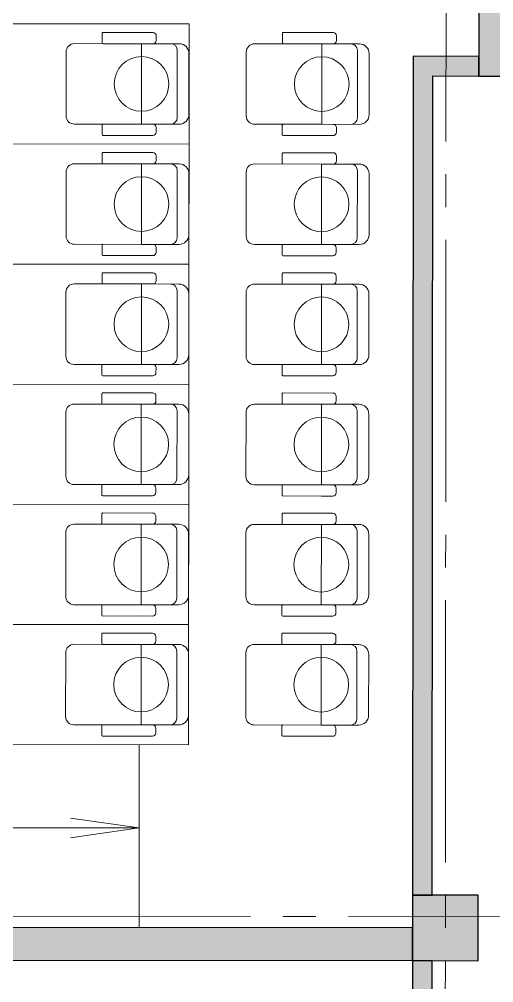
# Model space of a CAD drawing. Header units: millimetres. Extents: x 1949 to 134543, y 1145 to 48705.
# Drawn here: x 116922 to 118370, y 24293 to 27234 of the extents above; entities that cross this region are included whole.
import ezdxf

# ---------------------------------------------------------------- set-up
doc = ezdxf.new("R2010")
doc.units = ezdxf.units.MM
doc.linetypes.add('LTYPE_5', pattern=[1100, 800, -100, 100, -100])
for name, color, linetype, lineweight, true_color in [('STANDARD', 18, 'Continuous', 25, 0x000000), ('Горизонтали--LBL', 52, 'Continuous', 5, 0xb3b300), ('Общий01', 18, 'Continuous', 13, 0x000000), ('Общий03', 18, 'Continuous', 25, 0x000000), ('Стена', 18, 'Continuous', 50, 0x000000)]:
    doc.layers.add(name, color=color, linetype=linetype, lineweight=lineweight, true_color=true_color)

msp = doc.modelspace()

# ---------------------------------------------------------------- hatches: boundary and pattern name
at = {"layer": 'Общий01', "linetype": 'Continuous', "lineweight": 5}
for points in [[(118325.5, 28435.7), (118324.5, 27185.7), (118449.5, 27185.6), (118450.5, 28435.6)], [(121124.5, 27183.5), (118324.5, 27185.7), (118324.4, 27060.7), (121124.4, 27058.5)], [(118122.3, 24360.9), (118322.3, 24360.7), (118322.5, 24560.7), (118122.5, 24560.9)]]:
    msp.add_hatch(color=252, dxfattribs=at).paths.add_polyline_path(points)
at = {"layer": 'Стена', "linetype": 'Continuous', "lineweight": 5}
for points in [[(118124.4, 27060.9), (118324.4, 27060.7), (118324.5, 27120.7), (118124.5, 27120.9)], [(118182.5, 24560.8), (118184.4, 27060.8), (118124.4, 27060.9), (118122.5, 24560.9)], [(115322.3, 24363.1), (118122.3, 24360.9), (118122.4, 24460.9), (115322.4, 24463.1)], [(118122.3, 24360.9), (118121.1, 22860.9), (118181.1, 22860.8), (118182.3, 24360.8)]]:
    msp.add_hatch(color=252, dxfattribs=at).paths.add_polyline_path(points)

# ---------------------------------------------------------------- linework, layer by layer
at = {"layer": 'STANDARD', "color": 252, "linetype": 'Continuous', "lineweight": 5}
for centre in [(117294.8, 27036.5), (117844.8, 27036.1), (117294.6, 26669.9), (117844.6, 26669.4), (117294.3, 26303.2), (117844.3, 26302.8), (117294, 25936.5), (117844, 25936.1), (117293.7, 25569.9), (117843.7, 25569.4), (117293.4, 25203.2), (117843.4, 25202.8)]:
    msp.add_circle(centre, 83.5, dxfattribs=at)
at = {"layer": 'Горизонтали--LBL', "color": 252, "linetype": 'Continuous', "lineweight": 5}
for p, q in [((117174.8, 27191.3), (117174.8, 27161.9)), ((117329.8, 27193.7), (117177.3, 27193.8)), ((117339.7, 27169.3), (117339.8, 27183.7)), ((117724.8, 27190.9), (117724.8, 27161.5)), ((117879.8, 27193.2), (117727.3, 27193.4)), ((117889.7, 27168.9), (117889.8, 27183.2)), ((117294.9, 27159.3), (117089.7, 27159.5)), ((117177.3, 27159.4), (117329.7, 27159.3)), ((117294.8, 26913.7), (117294.9, 27159.3)), ((117294.9, 27159.3), (117329.7, 27159.3)), ((117409.7, 27159.2), (117294.9, 27159.3)), ((117844.9, 27158.9), (117639.7, 27159.1)), ((117727.3, 27159), (117879.7, 27158.9)), ((117844.9, 27158.9), (117844.8, 26913.3)), ((117844.9, 27158.9), (117879.7, 27158.9)), ((117959.7, 27158.8), (117844.9, 27158.9)), ((117064.7, 27134.5), (117064.6, 26938.9)), ((117403.8, 26933.6), (117404, 27139.2)), ((117439.6, 26943.6), (117439.7, 27129.2)), ((117614.7, 27134.1), (117614.6, 26938.5)), ((117953.8, 26933.2), (117954, 27138.8)), ((117989.6, 26943.2), (117989.7, 27128.8)), ((117089.5, 26913.9), (117294.8, 26913.7)), ((117174.6, 26911.3), (117174.6, 26881.9)), ((117329.5, 26913.7), (117177.1, 26913.8)), ((117294.8, 26913.7), (117409.5, 26913.6)), ((117639.5, 26913.4), (117844.8, 26913.3)), ((117724.6, 26910.9), (117724.6, 26881.5)), ((117879.5, 26913.2), (117727.1, 26913.4)), ((117844.8, 26913.3), (117959.5, 26913.2)), ((117177.1, 26879.4), (117329.5, 26879.3)), ((117177.1, 26879.4), (117329.5, 26879.3)), ((117294.7, 26879.3), (117329.5, 26879.3)), ((117339.5, 26889.3), (117339.5, 26903.7)), ((117727.1, 26879), (117879.5, 26878.9)), ((117727.1, 26879), (117879.5, 26878.9)), ((117844.7, 26878.9), (117879.5, 26878.9)), ((117889.5, 26888.9), (117889.5, 26903.2)), ((117174.6, 26824.6), (117174.5, 26795.3)), ((117329.5, 26827), (117177.1, 26827.1)), ((117724.6, 26824.2), (117724.5, 26794.8)), ((117879.5, 26826.6), (117727.1, 26826.7)), ((117294.7, 26792.7), (117089.4, 26792.8)), ((117177, 26792.8), (117329.4, 26792.6)), ((117294.7, 26792.7), (117294.5, 26547)), ((117294.7, 26792.7), (117329.4, 26792.6)), ((117409.4, 26792.6), (117294.7, 26792.7)), ((117339.5, 26802.6), (117339.5, 26817)), ((117844.7, 26792.2), (117639.4, 26792.4)), ((117727, 26792.3), (117879.4, 26792.2)), ((117844.5, 26546.6), (117844.7, 26792.2)), ((117844.7, 26792.2), (117879.4, 26792.2)), ((117959.4, 26792.1), (117844.7, 26792.2)), ((117889.5, 26802.2), (117889.5, 26816.6)), ((117064.4, 26767.9), (117064.3, 26572.2)), ((117403.5, 26567), (117403.7, 26772.6)), ((117439.3, 26576.9), (117439.4, 26762.6)), ((117614.4, 26767.4), (117614.3, 26571.8)), ((117953.5, 26566.5), (117953.7, 26772.1)), ((117989.3, 26576.5), (117989.4, 26762.1)), ((117089.3, 26547.2), (117294.5, 26547)), ((117174.3, 26544.6), (117174.3, 26515.3)), ((117329.3, 26547), (117176.8, 26547.1)), ((117294.5, 26547), (117409.3, 26547)), ((117339.2, 26522.6), (117339.2, 26537)), ((117639.3, 26546.8), (117844.5, 26546.6)), ((117724.3, 26544.2), (117724.3, 26514.8)), ((117879.3, 26546.6), (117726.8, 26546.7)), ((117844.5, 26546.6), (117959.3, 26546.5)), ((117889.2, 26522.2), (117889.2, 26536.6)), ((117176.8, 26512.8), (117329.2, 26512.6)), ((117294.4, 26512.7), (117329.2, 26512.6)), ((117726.8, 26512.3), (117879.2, 26512.2)), ((117726.8, 26512.3), (117879.2, 26512.2)), ((117844.4, 26512.2), (117879.2, 26512.2)), ((117174.3, 26458), (117174.2, 26428.6)), ((117329.2, 26460.3), (117176.8, 26460.5)), ((117339.2, 26436), (117339.2, 26450.3)), ((117724.3, 26457.5), (117724.2, 26428.2)), ((117879.2, 26459.9), (117726.8, 26460)), ((117889.2, 26435.5), (117889.2, 26449.9)), ((117294.4, 26426), (117089.2, 26426.2)), ((117176.7, 26426.1), (117329.2, 26426)), ((117294.4, 26426), (117294.2, 26180.4)), ((117294.4, 26426), (117329.2, 26426)), ((117409.2, 26425.9), (117294.4, 26426)), ((117844.4, 26425.6), (117639.2, 26425.7)), ((117726.7, 26425.7), (117879.2, 26425.5)), ((117844.4, 26425.6), (117844.2, 26179.9)), ((117844.4, 26425.6), (117879.2, 26425.5)), ((117959.2, 26425.5), (117844.4, 26425.6)), ((117064.1, 26401.2), (117064, 26205.6)), ((117403.2, 26200.3), (117403.4, 26405.9)), ((117439, 26210.3), (117439.1, 26395.9)), ((117614.1, 26400.7), (117614, 26205.1)), ((117953.2, 26199.9), (117953.4, 26405.5)), ((117989, 26209.8), (117989.1, 26395.5)), ((117089, 26180.5), (117294.2, 26180.4)), ((117174, 26178), (117174, 26148.6)), ((117329, 26180.3), (117176.5, 26180.5)), ((117294.2, 26180.4), (117409, 26180.3)), ((117639, 26180.1), (117844.2, 26179.9)), ((117724, 26177.5), (117724, 26148.2)), ((117879, 26179.9), (117726.5, 26180)), ((117844.2, 26179.9), (117959, 26179.9)), ((117176.5, 26146.1), (117328.9, 26146)), ((117176.5, 26146.1), (117328.9, 26146)), ((117294.1, 26146), (117328.9, 26146)), ((117338.9, 26156), (117339, 26170.3)), ((117726.5, 26145.7), (117878.9, 26145.5)), ((117726.5, 26145.7), (117878.9, 26145.5)), ((117844.1, 26145.6), (117878.9, 26145.5)), ((117888.9, 26155.5), (117889, 26169.9)), ((117174, 26091.3), (117174, 26061.9)), ((117328.9, 26093.7), (117176.5, 26093.8)), ((117338.9, 26069.3), (117338.9, 26083.7)), ((117724, 26090.9), (117724, 26061.5)), ((117878.9, 26093.2), (117726.5, 26093.4)), ((117888.9, 26068.9), (117888.9, 26083.2)), ((117328.9, 26059.3), (117088.9, 26059.5)), ((117294.1, 26059.3), (117293.9, 25813.7)), ((117294.1, 26059.3), (117328.9, 26059.3)), ((117408.9, 26059.2), (117294.1, 26059.3)), ((117844.1, 26058.9), (117638.9, 26059.1)), ((117726.5, 26059), (117878.9, 26058.9)), ((117844.1, 26058.9), (117843.9, 25813.3)), ((117844.1, 26058.9), (117878.9, 26058.9)), ((117958.9, 26058.8), (117844.1, 26058.9)), ((117063.8, 26034.5), (117063.7, 25838.9)), ((117402.9, 25833.6), (117403.1, 26039.2)), ((117438.7, 25843.6), (117438.8, 26029.2)), ((117613.8, 26034.1), (117613.7, 25838.5)), ((117952.9, 25833.2), (117953.1, 26038.8)), ((117988.7, 25843.2), (117988.8, 26028.8)), ((117088.7, 25813.9), (117328.7, 25813.7)), ((117173.8, 25811.3), (117173.7, 25781.9)), ((117293.9, 25813.7), (117408.7, 25813.6)), ((117338.7, 25789.3), (117338.7, 25803.7)), ((117638.7, 25813.4), (117843.9, 25813.3)), ((117723.8, 25810.9), (117723.7, 25781.5)), ((117878.7, 25813.2), (117726.3, 25813.4)), ((117843.9, 25813.3), (117958.7, 25813.2)), ((117888.7, 25788.9), (117888.7, 25803.2)), ((117176.2, 25779.4), (117328.6, 25779.3)), ((117176.2, 25779.4), (117328.6, 25779.3)), ((117293.9, 25779.3), (117328.6, 25779.3)), ((117726.2, 25779), (117878.6, 25778.9)), ((117726.2, 25779), (117878.6, 25778.9)), ((117843.9, 25778.9), (117878.6, 25778.9)), ((117173.7, 25724.6), (117173.7, 25695.3)), ((117328.6, 25727), (117176.2, 25727.1)), ((117338.6, 25702.6), (117338.6, 25717)), ((117723.7, 25724.2), (117723.7, 25694.8)), ((117878.6, 25726.6), (117726.2, 25726.7)), ((117888.6, 25702.2), (117888.6, 25716.6)), ((117293.8, 25692.7), (117088.6, 25692.8)), ((117176.2, 25692.8), (117328.6, 25692.6)), ((117293.6, 25447), (117293.8, 25692.7)), ((117293.8, 25692.7), (117328.6, 25692.6)), ((117408.6, 25692.6), (117293.8, 25692.7)), ((117402.6, 25467), (117402.8, 25672.6)), ((117843.8, 25692.2), (117638.6, 25692.4)), ((117726.2, 25692.3), (117878.6, 25692.2)), ((117843.6, 25446.6), (117843.8, 25692.2)), ((117843.8, 25692.2), (117878.6, 25692.2)), ((117958.6, 25692.1), (117843.8, 25692.2)), ((117952.6, 25466.5), (117952.8, 25672.1)), ((117063.6, 25667.9), (117063.4, 25472.2)), ((117438.4, 25476.9), (117438.6, 25662.6)), ((117613.6, 25667.4), (117613.4, 25471.8)), ((117988.4, 25476.5), (117988.6, 25662.1)), ((117088.4, 25447.2), (117293.6, 25447)), ((117173.5, 25444.6), (117173.4, 25415.3)), ((117328.4, 25447), (117176, 25447.1)), ((117293.6, 25447), (117408.4, 25447)), ((117338.4, 25422.6), (117338.4, 25437)), ((117638.4, 25446.8), (117843.6, 25446.6)), ((117723.5, 25444.2), (117723.4, 25414.8)), ((117878.4, 25446.6), (117726, 25446.7)), ((117843.6, 25446.6), (117958.4, 25446.5)), ((117888.4, 25422.2), (117888.4, 25436.6)), ((117175.9, 25412.8), (117328.4, 25412.6)), ((117293.6, 25412.7), (117328.4, 25412.6)), ((117725.9, 25412.3), (117878.4, 25412.2)), ((117725.9, 25412.3), (117878.4, 25412.2)), ((117843.6, 25412.2), (117878.4, 25412.2)), ((117173.4, 25358), (117173.4, 25328.6)), ((117328.3, 25360.3), (117175.9, 25360.5)), ((117338.3, 25336), (117338.3, 25350.3)), ((117723.4, 25357.5), (117723.4, 25328.2)), ((117878.3, 25359.9), (117725.9, 25360)), ((117888.3, 25335.5), (117888.3, 25349.9)), ((117293.5, 25326), (117088.3, 25326.2)), ((117175.9, 25326.1), (117328.3, 25326)), ((117293.5, 25326), (117293.3, 25080.4)), ((117293.5, 25326), (117328.3, 25326)), ((117408.3, 25325.9), (117293.5, 25326)), ((117958.3, 25325.5), (117638.3, 25325.7)), ((117843.5, 25325.6), (117843.3, 25079.9)), ((117843.5, 25325.6), (117878.3, 25325.5)), ((117063.3, 25301.2), (117063.1, 25105.6)), ((117402.4, 25100.3), (117402.5, 25305.9)), ((117438.1, 25110.3), (117438.3, 25295.9)), ((117613.3, 25300.7), (117613.1, 25105.1)), ((117952.4, 25099.9), (117952.5, 25305.5)), ((117988.1, 25109.8), (117988.3, 25295.5)), ((117088.1, 25080.5), (117293.3, 25080.4)), ((117173.2, 25078), (117173.2, 25048.6)), ((117328.1, 25080.3), (117175.7, 25080.5)), ((117293.3, 25080.4), (117408.1, 25080.3)), ((117338.1, 25056), (117338.1, 25070.3)), ((117638.1, 25080.1), (117843.3, 25079.9)), ((117723.2, 25077.5), (117723.2, 25048.2)), ((117878.1, 25079.9), (117725.7, 25080)), ((117843.3, 25079.9), (117958.1, 25079.9)), ((117888.1, 25055.5), (117888.1, 25069.9)), ((117175.7, 25046.1), (117328.1, 25046)), ((117293.3, 25046), (117328.1, 25046)), ((117725.7, 25045.7), (117878.1, 25045.5)), ((117725.7, 25045.7), (117878.1, 25045.5)), ((117843.3, 25045.6), (117878.1, 25045.5))]:
    msp.add_line(p, q, dxfattribs=at)
for centre, radius, start, end in [((117177.3, 27191.3), 2.5, 89.9547, 179.9547), ((117329.8, 27183.7), 10, 359.9547, 89.9547), ((117727.3, 27190.9), 2.5, 89.9547, 179.9547), ((117879.8, 27183.2), 10, 359.9547, 89.9547), ((117089.7, 27134.5), 25, 89.9547, 179.9547), ((117177.3, 27161.9), 2.5, 179.9547, 269.9547), ((117329.7, 27169.3), 10, 269.9547, 359.9547), ((117384, 27139.3), 20, 359.9547, 89.9547), ((117409.7, 27129.2), 30, 359.9547, 89.9547), ((117639.7, 27134.1), 25, 89.9547, 179.9547), ((117727.3, 27161.5), 2.5, 179.9547, 269.9547), ((117879.7, 27168.9), 10, 269.9547, 359.9547), ((117934, 27138.8), 20, 359.9547, 89.9547), ((117959.7, 27128.8), 30, 359.9547, 89.9547), ((117089.6, 26938.9), 25, 179.9547, 269.9547), ((117409.6, 26943.6), 30, 269.9547, 359.9547), ((117639.6, 26938.4), 25, 179.9547, 269.9547), ((117959.6, 26943.2), 30, 269.9547, 359.9547), ((117177.1, 26911.3), 2.5, 89.9547, 179.9547), ((117329.5, 26903.7), 10, 359.9547, 89.9547), ((117383.8, 26933.6), 20, 269.9547, 359.9547), ((117727.1, 26910.9), 2.5, 89.9547, 179.9547), ((117879.5, 26903.2), 10, 359.9547, 89.9547), ((117933.8, 26933.2), 20, 269.9547, 359.9547), ((117177.1, 26881.9), 2.5, 179.9547, 269.9547), ((117329.5, 26889.3), 10, 269.9547, 359.9547), ((117727.1, 26881.5), 2.5, 179.9547, 269.9547), ((117879.5, 26888.9), 10, 269.9547, 359.9547), ((117177.1, 26824.6), 2.5, 89.9547, 179.9547), ((117329.5, 26817), 10, 359.9547, 89.9547), ((117727.1, 26824.2), 2.5, 89.9547, 179.9547), ((117879.5, 26816.6), 10, 359.9547, 89.9547), ((117089.4, 26767.8), 25, 89.9547, 179.9547), ((117177, 26795.3), 2.5, 179.9547, 269.9547), ((117329.5, 26802.6), 10, 269.9547, 359.9547), ((117383.7, 26772.6), 20, 359.9547, 89.9547), ((117409.4, 26762.6), 30, 359.9547, 89.9547), ((117639.4, 26767.4), 25, 89.9547, 179.9547), ((117727, 26794.8), 2.5, 179.9547, 269.9547), ((117879.5, 26802.2), 10, 269.9547, 359.9547), ((117933.7, 26772.2), 20, 359.9547, 89.9547), ((117959.4, 26762.1), 30, 359.9547, 89.9547), ((117089.3, 26572.2), 25, 179.9547, 269.9547), ((117383.5, 26567), 20, 269.9547, 359.9547), ((117409.3, 26577), 30, 269.9547, 359.9547), ((117639.3, 26571.8), 25, 179.9547, 269.9547), ((117933.5, 26566.5), 20, 269.9547, 359.9547), ((117959.3, 26576.5), 30, 269.9547, 359.9547), ((117176.8, 26544.6), 2.5, 89.9547, 179.9547), ((117329.2, 26537), 10, 359.9547, 89.9547), ((117726.8, 26544.2), 2.5, 89.9547, 179.9547), ((117879.2, 26536.6), 10, 359.9547, 89.9547), ((117176.8, 26515.3), 2.5, 179.9547, 269.9547), ((117329.2, 26522.6), 10, 269.9547, 359.9547), ((117726.8, 26514.8), 2.5, 179.9547, 269.9547), ((117879.2, 26522.2), 10, 269.9547, 359.9547), ((117176.8, 26458), 2.5, 89.9547, 179.9547), ((117329.2, 26450.3), 10, 359.9547, 89.9547), ((117329.2, 26436), 10, 269.9547, 359.9547), ((117726.8, 26457.5), 2.5, 89.9547, 179.9547), ((117879.2, 26449.9), 10, 359.9547, 89.9547), ((117089.1, 26401.2), 25, 89.9547, 179.9547), ((117176.7, 26428.6), 2.5, 179.9547, 269.9547), ((117383.4, 26405.9), 20, 359.9547, 89.9547), ((117409.1, 26395.9), 30, 359.9547, 89.9547), ((117639.1, 26400.7), 25, 89.9547, 179.9547), ((117726.7, 26428.2), 2.5, 179.9547, 269.9547), ((117879.2, 26435.5), 10, 269.9547, 359.9547), ((117933.4, 26405.5), 20, 359.9547, 89.9547), ((117959.1, 26395.5), 30, 359.9547, 89.9547), ((117089, 26205.5), 25, 179.9547, 269.9547), ((117409, 26210.3), 30, 269.9547, 359.9547), ((117639, 26205.1), 25, 179.9547, 269.9547), ((117959, 26209.9), 30, 269.9547, 359.9547), ((117176.5, 26178), 2.5, 89.9547, 179.9547), ((117329, 26170.3), 10, 359.9547, 89.9547), ((117383.2, 26200.3), 20, 269.9547, 359.9547), ((117726.5, 26177.5), 2.5, 89.9547, 179.9547), ((117879, 26169.9), 10, 359.9547, 89.9547), ((117933.2, 26199.9), 20, 269.9547, 359.9547), ((117176.5, 26148.6), 2.5, 179.9547, 269.9547), ((117328.9, 26156), 10, 269.9547, 359.9547), ((117726.5, 26148.2), 2.5, 179.9547, 269.9547), ((117878.9, 26155.5), 10, 269.9547, 359.9547), ((117176.5, 26091.3), 2.5, 89.9547, 179.9547), ((117328.9, 26083.7), 10, 359.9547, 89.9547), ((117726.5, 26090.9), 2.5, 89.9547, 179.9547), ((117878.9, 26083.2), 10, 359.9547, 89.9547), ((117088.8, 26034.5), 25, 89.9547, 179.9547), ((117176.5, 26061.9), 2.5, 179.9547, 269.9547), ((117328.9, 26069.3), 10, 269.9547, 359.9547), ((117383.1, 26039.3), 20, 359.9547, 89.9547), ((117408.8, 26029.2), 30, 359.9547, 89.9547), ((117638.8, 26034.1), 25, 89.9547, 179.9547), ((117726.5, 26061.5), 2.5, 179.9547, 269.9547), ((117878.9, 26068.9), 10, 269.9547, 359.9547), ((117933.1, 26038.8), 20, 359.9547, 89.9547), ((117958.8, 26028.8), 30, 359.9547, 89.9547), ((117088.7, 25838.9), 25, 179.9547, 269.9547), ((117382.9, 25833.6), 20, 269.9547, 359.9547), ((117408.7, 25843.6), 30, 269.9547, 359.9547), ((117638.7, 25838.4), 25, 179.9547, 269.9547), ((117932.9, 25833.2), 20, 269.9547, 359.9547), ((117958.7, 25843.2), 30, 269.9547, 359.9547), ((117176.3, 25811.3), 2.5, 89.9547, 179.9547), ((117328.7, 25789.3), 10, 269.9547, 359.9547), ((117328.7, 25803.7), 10, 359.9547, 89.9547), ((117726.3, 25810.9), 2.5, 89.9547, 179.9547), ((117878.7, 25788.9), 10, 269.9547, 359.9547), ((117878.7, 25803.2), 10, 359.9547, 89.9547), ((117176.2, 25781.9), 2.5, 179.9547, 269.9547), ((117726.2, 25781.5), 2.5, 179.9547, 269.9547), ((117176.2, 25724.6), 2.5, 89.9547, 179.9547), ((117328.6, 25717), 10, 359.9547, 89.9547), ((117328.6, 25702.6), 10, 269.9547, 359.9547), ((117726.2, 25724.2), 2.5, 89.9547, 179.9547), ((117878.6, 25716.6), 10, 359.9547, 89.9547), ((117878.6, 25702.2), 10, 269.9547, 359.9547), ((117088.6, 25667.8), 25, 89.9547, 179.9547), ((117176.2, 25695.3), 2.5, 179.9547, 269.9547), ((117382.8, 25672.6), 20, 359.9547, 89.9547), ((117408.6, 25662.6), 30, 359.9547, 89.9547), ((117638.6, 25667.4), 25, 89.9547, 179.9547), ((117726.2, 25694.8), 2.5, 179.9547, 269.9547), ((117932.8, 25672.2), 20, 359.9547, 89.9547), ((117958.6, 25662.1), 30, 359.9547, 89.9547), ((117088.4, 25472.2), 25, 179.9547, 269.9547), ((117382.6, 25467), 20, 269.9547, 359.9547), ((117408.4, 25477), 30, 269.9547, 359.9547), ((117638.4, 25471.8), 25, 179.9547, 269.9547), ((117932.6, 25466.5), 20, 269.9547, 359.9547), ((117958.4, 25476.5), 30, 269.9547, 359.9547), ((117176, 25444.6), 2.5, 89.9547, 179.9547), ((117328.4, 25437), 10, 359.9547, 89.9547), ((117726, 25444.2), 2.5, 89.9547, 179.9547), ((117878.4, 25436.6), 10, 359.9547, 89.9547), ((117175.9, 25415.3), 2.5, 179.9547, 269.9547), ((117328.4, 25422.6), 10, 269.9547, 359.9547), ((117725.9, 25414.8), 2.5, 179.9547, 269.9547), ((117878.4, 25422.2), 10, 269.9547, 359.9547), ((117175.9, 25358), 2.5, 89.9547, 179.9547), ((117328.3, 25350.3), 10, 359.9547, 89.9547), ((117725.9, 25357.5), 2.5, 89.9547, 179.9547), ((117878.3, 25349.9), 10, 359.9547, 89.9547), ((117088.3, 25301.2), 25, 89.9547, 179.9547), ((117175.9, 25328.6), 2.5, 179.9547, 269.9547), ((117328.3, 25336), 10, 269.9547, 359.9547), ((117382.5, 25305.9), 20, 359.9547, 89.9547), ((117408.3, 25295.9), 30, 359.9547, 89.9547), ((117638.3, 25300.7), 25, 89.9547, 179.9547), ((117725.9, 25328.2), 2.5, 179.9547, 269.9547), ((117878.3, 25335.5), 10, 269.9547, 359.9547), ((117932.5, 25305.5), 20, 359.9547, 89.9547), ((117958.3, 25295.5), 30, 359.9547, 89.9547), ((117088.1, 25105.5), 25, 179.9547, 269.9547), ((117382.4, 25100.3), 20, 269.9547, 359.9547), ((117408.1, 25110.3), 30, 269.9547, 359.9547), ((117638.1, 25105.1), 25, 179.9547, 269.9547), ((117932.4, 25099.9), 20, 269.9547, 359.9547), ((117958.1, 25109.9), 30, 269.9547, 359.9547), ((117175.7, 25078), 2.5, 89.9547, 179.9547), ((117328.1, 25070.3), 10, 359.9547, 89.9547), ((117328.1, 25056), 10, 269.9547, 359.9547), ((117725.7, 25077.5), 2.5, 89.9547, 179.9547), ((117878.1, 25069.9), 10, 359.9547, 89.9547), ((117878.1, 25055.5), 10, 269.9547, 359.9547), ((117175.7, 25048.6), 2.5, 179.9547, 269.9547), ((117725.7, 25048.2), 2.5, 179.9547, 269.9547)]:
    msp.add_arc(centre, radius, start, end, dxfattribs=at)
at = {"layer": 'Общий01', "color": 252, "linetype": 'LTYPE_5', "lineweight": 5}
for p, q in [((118237.1, 43060.8), (118210.6, 9560.8)), ((130827, 24485.2), (103007, 24507.1))]:
    msp.add_line(p, q, dxfattribs=at)
at = {"layer": 'Общий01', "color": 252, "linetype": 'Continuous', "lineweight": 25}
for p, q in [((118325.5, 28435.7), (118324.5, 27185.7)), ((118324.5, 27185.7), (118324.4, 27060.7)), ((118324.4, 27060.7), (121124.4, 27058.5)), ((118122.5, 24560.9), (118122.3, 24360.9)), ((118322.5, 24560.7), (118122.5, 24560.9)), ((118322.3, 24360.7), (118322.5, 24560.7)), ((118122.3, 24360.9), (118322.3, 24360.7))]:
    msp.add_line(p, q, dxfattribs=at)
at = {"layer": 'Общий03', "color": 252, "linetype": 'Continuous', "lineweight": 5}
for p, q in [((116889.8, 27220.2), (117439.8, 27219.7)), ((117438, 25019.7), (117439.8, 27219.7)), ((116889.5, 26853.5), (117439.5, 26853.1)), ((116339.2, 26487.3), (117439.2, 26486.4)), ((116888.9, 26120.2), (117438.9, 26119.7)), ((116888.6, 25753.5), (117438.6, 25753.1)), ((116888.3, 25386.8), (117438.3, 25386.4)), ((116338, 25020.6), (117438, 25019.7)), ((117287.6, 24461.5), (117288, 25019.9)), ((117287.8, 24765.7), (117077.9, 24795.9)), ((111237.8, 24770.5), (117287.8, 24765.7)), ((117287.8, 24765.7), (117062.8, 24765.9)), ((117077.8, 24735.9), (117287.8, 24765.7)), ((117287.8, 24765.7), (117287.8, 24765.7))]:
    msp.add_line(p, q, dxfattribs=at)
at = {"layer": 'Стена', "color": 252, "linetype": 'Continuous', "lineweight": 25}
for p, q in [((118124.5, 27120.9), (118124.4, 27060.9)), ((118324.5, 27120.7), (118124.5, 27120.9)), ((118324.4, 27060.7), (118324.5, 27120.7)), ((118124.4, 27060.9), (118122.5, 24560.9)), ((118182.5, 24560.8), (118184.4, 27060.8)), ((118184.4, 27060.8), (118324.4, 27060.7)), ((118122.5, 24560.9), (118182.5, 24560.8)), ((118122.4, 24460.9), (115322.4, 24463.1)), ((118122.3, 24360.9), (118122.4, 24460.9)), ((115322.3, 24363.1), (118182.3, 24360.8)), ((118122.3, 24360.9), (118121.2, 22920.9)), ((118181.2, 22920.8), (118182.3, 24360.8))]:
    msp.add_line(p, q, dxfattribs=at)

doc.saveas('drawing.dxf')
